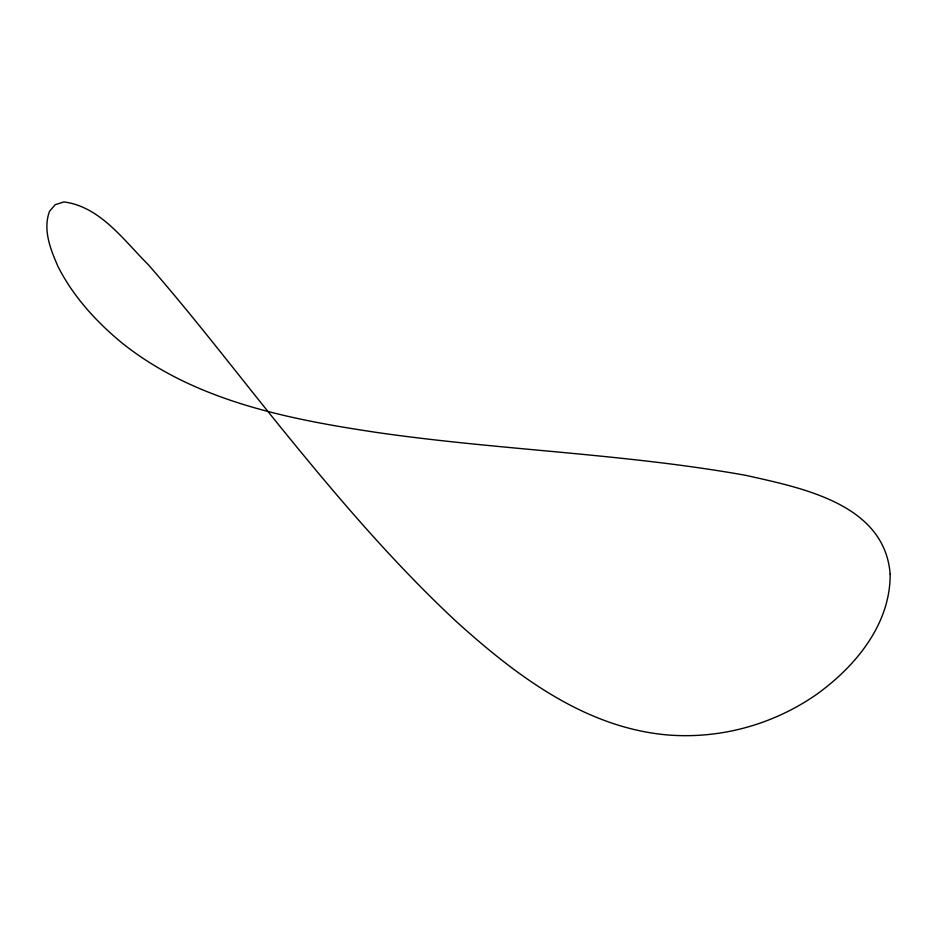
<?xml version="1.0" encoding="UTF-8"?>
<svg xmlns="http://www.w3.org/2000/svg" width="937" height="937" viewBox="0 0 937 937"><rect width="100%" height="100%" fill="white"/><g stroke="black" fill="none" stroke-linecap="round" stroke-linejoin="round"><path stroke-width="1.41" d="M890.15 573.983C890.583 624.382 855.2 666.781 816.15 694.715A223.545 216.33 -17.6 0 1 763.678 721.853A221.191 214.046 -17.6 0 1 668.995 735.065C585.836 728.4 516.322 675.764 456.542 621.746C394.782 564.226 339.85 499.936 286.617 434.581C240.422 377.916 196.208 319.599 148.128 264.492C123.766 240.399 100.411 206.667 63.939 201.935L55.26 204.653L49.52 211.317C42.61 229.928 50.633 249.734 58.153 266.834C73.367 296.701 96.324 321.801 122.033 343.001C194.521 400.919 288.385 419.284 377.869 432.613C500.077 450.193 624.007 453.555 745.641 475.317C801.229 487.814 884.481 503.602 890.15 573.983"/></g></svg>
